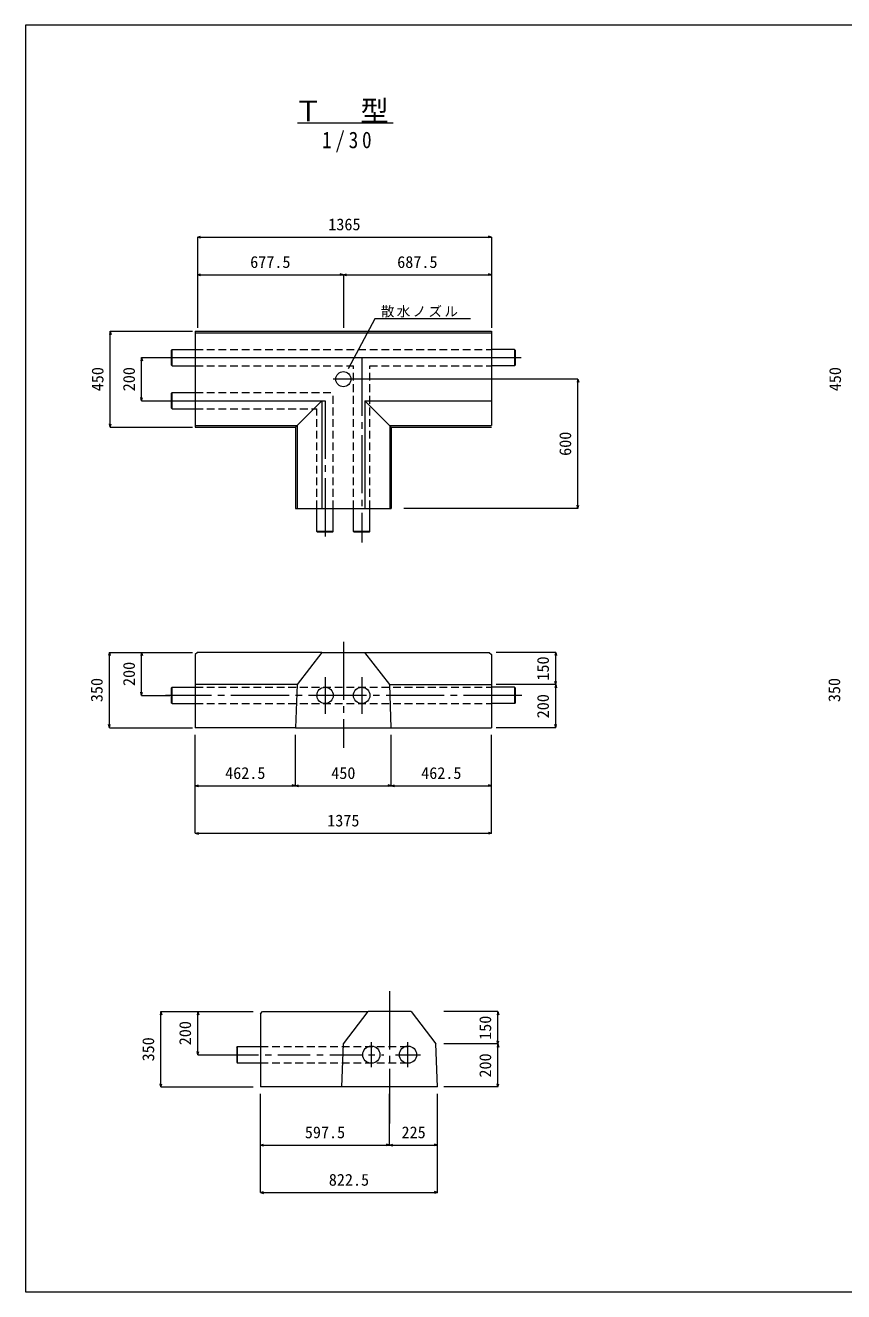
# Model space of a CAD drawing. Units: millimetres, scale not verified. Extents: x -4200 to 14901, y -2940 to 4824.
# Drawn here: x -4200 to -401, y -2940 to 2940 of the extents above; entities that cross this region are included whole.
import ezdxf
from ezdxf.enums import TextEntityAlignment as Align

# ---------------------------------------------------------------- set-up
doc = ezdxf.new("R2010")
doc.units = ezdxf.units.MM
doc.header["$LTSCALE"] = 30
for name, pattern in [('CHAIN1', [8, 5, -1, 1, -1]), ('CHAIN2', [12, 9, -1, 1, -1]), ('DASHED1', [1.8, 1.2, -0.6])]:
    doc.linetypes.add(name, pattern=pattern)
for name, color, linetype, lineweight in [('1-0', 7, 'Continuous', 9), ('1-1_製品図', 3, 'Continuous', 9), ('1-2', 4, 'Continuous', 9), ('1-6_寸法', 4, 'Continuous', 9)]:
    doc.layers.add(name, color=color, linetype=linetype, lineweight=lineweight)
doc.styles.add('ＭＳ ゴシック', font='')
doc.styles.get('ＭＳ ゴシック').set_extended_font_data('MS Gothic')

msp = doc.modelspace()

# ---------------------------------------------------------------- linework, layer by layer
at = {"layer": '1-0', "color": 3}
msp.add_line((-2936.54, 2487.33), (-2492.16, 2487.33), dxfattribs=at)
at = {"layer": '1-0', "color": 4}
for p, q in [((-1634.7, 1297.09), (-2770.54, 1297.09)), ((-1634.7, 1297.09), (-1638.58, 1282.61)), ((-1634.7, 697.09), (-1634.7, 1297.09)), ((-1634.7, 1297.09), (-1630.82, 1282.61)), ((-1634.7, 697.09), (-1638.58, 711.58)), ((-1634.7, 697.09), (-1630.82, 711.58)), ((-1634.7, 697.09), (-2443.48, 697.09)), ((-1738.13, 28.61), (-2014.93, 28.61)), ((-1738.13, 28.61), (-1742.01, 14.12)), ((-1738.13, -121.39), (-1738.13, 28.61)), ((-1738.13, 28.61), (-1734.24, 14.12)), ((-1738.13, -121.39), (-1742.01, -106.9)), ((-1738.13, -121.39), (-1734.24, -106.9)), ((-1738.13, -121.39), (-2014.93, -121.39)), ((-1738.13, -121.39), (-1742.01, -135.88)), ((-1738.13, -321.39), (-1738.13, -121.39)), ((-1738.13, -121.39), (-1734.24, -135.88)), ((-1738.13, -321.39), (-2014.93, -321.39)), ((-1738.13, -321.39), (-1742.01, -306.9)), ((-1738.13, -321.39), (-1734.24, -306.9))]:
    msp.add_line(p, q, dxfattribs=at)
at = {"layer": '1-0', "color": 5}
msp.add_lwpolyline([(4200, 2940), (-4200, 2940), (-4200, -2940), (4200, -2940)], close=True, dxfattribs=at)
at = {"layer": '1-1_製品図'}
for p, q in [((-3411.19, 1519.59), (-3411.19, 1074.59)), ((-3411.19, 1519.59), (-2656.89, 1519.59)), ((-3411.19, 1519.59), (-3411.19, 1074.59)), ((-3411.19, 1512.09), (-2036.19, 1512.09)), ((-3411.19, 1397.09), (-2036.19, 1397.09)), ((-3411.19, 1197.09), (-2823.69, 1197.09)), ((-2823.69, 1197.09), (-2946.19, 1074.59)), ((-2823.69, 1197.09), (-2823.69, 697.09)), ((-2623.69, 1197.09), (-2036.19, 1197.09)), ((-2501.19, 1074.59), (-2623.69, 1197.09)), ((-2623.69, 1197.09), (-2623.69, 697.09)), ((-3411.19, 1082.09), (-2938.69, 1082.09)), ((-3411.19, 1074.59), (-2946.19, 1074.59)), ((-2946.19, 1074.59), (-2946.19, 697.09)), ((-2938.69, 1082.09), (-2938.69, 697.09)), ((-2508.69, 1082.09), (-2508.69, 697.09)), ((-2508.69, 1082.09), (-2036.19, 1082.09)), ((-2501.19, 1074.59), (-2036.19, 1074.59)), ((-2501.19, 1074.59), (-2501.19, 697.09)), ((-2946.19, 697.09), (-2501.19, 697.09)), ((-2823.69, 28.61), (-3401.19, 28.61)), ((-2823.69, 28.61), (-2938.69, -121.39)), ((-2823.69, 28.61), (-2623.69, 28.61)), ((-2758.69, 28.61), (-2688.69, 28.61)), ((-2508.69, -121.39), (-2623.69, 28.61)), ((-2036.19, 18.61), (-2036.19, -321.39)), ((-2938.69, -121.39), (-3411.19, -121.39)), ((-2501.19, -321.39), (-2508.69, -121.39)), ((-2508.69, -121.39), (-2036.19, -121.39)), ((-2946.19, -321.39), (-3411.19, -321.39)), ((-2501.19, -321.39), (-2036.19, -321.39)), ((-2723.75, -1789.59), (-2608.75, -1639.59)), ((-2408.75, -1639.59), (-2608.75, -1639.59)), ((-2408.75, -1639.59), (-2293.75, -1789.59)), ((-3108.75, -1649.59), (-3108.75, -1989.59)), ((-2731.25, -1989.59), (-2723.75, -1789.59)), ((-2286.25, -1989.59), (-2293.75, -1789.59)), ((-2286.25, -1989.59), (-3108.75, -1989.59))]:
    msp.add_line(p, q, dxfattribs=at)
at = {"layer": '1-1_製品図', "color": 7, "linetype": 'CHAIN2'}
for p, q in [((-2723.69, 77.98), (-2723.69, -414.54)), ((-2808.69, -86.07), (-2808.69, -256.71)), ((-2638.69, -86.07), (-2638.69, -256.71)), ((-1895.66, -171.39), (-3549.15, -171.39))]:
    msp.add_line(p, q, dxfattribs=at)
at = {"layer": '1-1_製品図', "color": 7, "linetype": 'CHAIN1'}
for p, q in [((-2593.75, -1897.85), (-2593.75, -1781.34)), ((-2423.75, -1897.85), (-2423.75, -1781.34)), ((-3267.25, -1839.59), (-2535.5, -1839.59)), ((-2482, -1839.59), (-2365.5, -1839.59))]:
    msp.add_line(p, q, dxfattribs=at)
at = {"layer": '1-1_製品図', "color": 7}
msp.add_lwpolyline([(-2133.28, 1577.15), (-2577.24, 1577.15), (-2701.44, 1344.6)], dxfattribs=at)
at = {"layer": '1-1_製品図'}
for points in [[(-2656.89, 1519.59), (-2036.19, 1519.59), (-2036.19, 1082.09)], [(-3401.19, 28.61), (-3411.19, 18.61), (-3411.19, -321.39)], [(-2623.69, 28.61), (-2046.19, 28.61), (-2036.19, 18.61)], [(-2938.69, -121.39), (-2946.19, -321.39), (-2501.19, -321.39)], [(-3108.75, -1649.59), (-3098.75, -1639.59), (-2608.75, -1639.59)]]:
    msp.add_lwpolyline(points, dxfattribs=at)
at = {"layer": '1-2', "linetype": 'DASHED1'}
for p, q in [((-3411.19, 1435.24), (-2036.19, 1435.24)), ((-3411.19, 1358.94), (-2676.84, 1358.94)), ((-2676.84, 697.09), (-2676.84, 1358.94)), ((-2600.54, 1358.94), (-2036.19, 1358.94)), ((-2600.54, 697.09), (-2600.54, 1358.94)), ((-3411.19, 1235.24), (-2770.54, 1235.24)), ((-2770.54, 697.09), (-2770.54, 1235.24)), ((-3411.19, 1158.94), (-2846.84, 1158.94)), ((-2846.84, 697.09), (-2846.84, 1158.94)), ((-3411.19, -133.24), (-2036.19, -133.24)), ((-3411.19, -209.54), (-2036.19, -209.54)), ((-3108.75, -1801.44), (-2423.75, -1801.44)), ((-3108.75, -1877.74), (-2423.75, -1877.74))]:
    msp.add_line(p, q, dxfattribs=at)
at = {"layer": '1-2'}
for p, q in [((-1929.02, 1435.24), (-2036.19, 1435.24)), ((-3518.36, 1358.94), (-3411.19, 1358.94)), ((-3518.36, 1158.94), (-3411.19, 1158.94)), ((-2770.54, 589.92), (-2770.54, 697.09)), ((-2600.54, 589.92), (-2600.54, 697.09)), ((-1929.02, -133.24), (-2036.19, -133.24)), ((-3518.36, -209.54), (-3411.19, -209.54)), ((-3215.92, -1801.44), (-3108.75, -1801.44))]:
    msp.add_line(p, q, dxfattribs=at)
at = {"layer": '1-2', "color": 7, "linetype": 'CHAIN2'}
for p, q in [((-3557.15, 1397.09), (-1898.34, 1397.09)), ((-2638.69, 1397.09), (-2638.69, 539.32)), ((-3557.15, 1197.09), (-2808.69, 1197.09)), ((-2808.69, 1197.09), (-2808.69, 539.32)), ((-2508.75, -1545), (-2508.75, -2159.62))]:
    msp.add_line(p, q, dxfattribs=at)
at = {"layer": '1-2'}
for points in [[(-3521.19, 1361.77), (-3518.36, 1358.94), (-3518.36, 1435.24)], [(-3521.19, 1361.77), (-3521.19, 1432.42), (-3518.36, 1435.24), (-3411.19, 1435.24)], [(-1926.19, 1432.42), (-1926.19, 1361.77), (-1929.02, 1358.94), (-2036.19, 1358.94)], [(-1926.19, 1432.42), (-1929.02, 1435.24), (-1929.02, 1358.94)], [(-3521.19, 1161.77), (-3518.36, 1158.94), (-3518.36, 1235.24)], [(-3521.19, 1161.77), (-3521.19, 1232.42), (-3518.36, 1235.24), (-3411.19, 1235.24)], [(-2773.37, 587.09), (-2844.01, 587.09), (-2846.84, 589.92), (-2846.84, 697.09)], [(-2603.37, 587.09), (-2674.01, 587.09), (-2676.84, 589.92), (-2676.84, 697.09)], [(-2773.37, 587.09), (-2770.54, 589.92), (-2846.84, 589.92)], [(-2603.37, 587.09), (-2600.54, 589.92), (-2676.84, 589.92)], [(-3521.19, -206.71), (-3518.36, -209.54), (-3518.36, -133.24)], [(-3521.19, -206.71), (-3521.19, -136.07), (-3518.36, -133.24), (-3411.19, -133.24)], [(-1926.19, -136.07), (-1926.19, -206.71), (-1929.02, -209.54), (-2036.19, -209.54)], [(-1926.19, -136.07), (-1929.02, -133.24), (-1929.02, -209.54)], [(-3218.75, -1804.27), (-3215.92, -1801.44), (-3215.92, -1877.74)], [(-3218.75, -1804.27), (-3218.75, -1874.92), (-3215.92, -1877.74), (-3108.75, -1877.74)]]:
    msp.add_lwpolyline(points, dxfattribs=at)
at = {"layer": '1-2', "color": 7}
msp.add_circle((-2723.69, 1297.09), 35, dxfattribs=at)
at = {"layer": '1-2'}
for centre, radius in [((-2808.69, -171.39), 38), ((-2638.69, -171.39), 38), ((-2593.75, -1839.59), 39.87), ((-2423.75, -1839.59), 39.87)]:
    msp.add_circle(centre, radius, dxfattribs=at)
at = {"layer": '1-6_寸法'}
for p, q in [((-3401.19, 1956.81), (-3386.7, 1960.7)), ((-3401.19, 1956.81), (-2036.19, 1956.81)), ((-3401.19, 1956.81), (-3386.7, 1952.93)), ((-3401.19, 1956.81), (-3401.19, 1781.95)), ((-2036.19, 1956.81), (-2050.68, 1960.7)), ((-2036.19, 1956.81), (-2050.68, 1952.93)), ((-2036.19, 1956.81), (-2036.19, 1781.95)), ((-3401.19, 1781.95), (-3386.7, 1785.83)), ((-3401.19, 1781.95), (-2723.69, 1781.95)), ((-3401.19, 1781.95), (-3386.7, 1778.07)), ((-3401.19, 1781.95), (-3401.19, 1535.8)), ((-2723.69, 1781.95), (-2738.18, 1785.83)), ((-2723.69, 1781.95), (-2738.18, 1778.07)), ((-2723.69, 1781.95), (-2709.2, 1785.83)), ((-2723.69, 1781.95), (-2723.69, 1535.8)), ((-2723.69, 1781.95), (-2036.19, 1781.95)), ((-2723.69, 1781.95), (-2709.2, 1778.07)), ((-2036.19, 1781.95), (-2050.68, 1785.83)), ((-2036.19, 1781.95), (-2050.68, 1778.07)), ((-2036.19, 1781.95), (-2036.19, 1535.8)), ((-3805.77, 1519.59), (-3809.65, 1505.11)), ((-3805.77, 1074.59), (-3805.77, 1519.59)), ((-3805.77, 1519.59), (-3801.89, 1505.11)), ((-3805.77, 1519.59), (-3424.33, 1519.59)), ((-3660.01, 1397.09), (-3663.9, 1382.61)), ((-3660.01, 1397.09), (-3656.13, 1382.61)), ((-3660.01, 1397.09), (-3529.77, 1397.09)), ((-3660.01, 1197.09), (-3660.01, 1397.09)), ((-3660.01, 1197.09), (-3663.9, 1211.58)), ((-3660.01, 1197.09), (-3656.13, 1211.58)), ((-3660.01, 1197.09), (-3529.77, 1197.09)), ((-3805.77, 1074.59), (-3809.65, 1089.08)), ((-3805.77, 1074.59), (-3801.89, 1089.08)), ((-3805.77, 1074.59), (-3424.33, 1074.59)), ((-3809.65, 28.61), (-3813.53, 14.12)), ((-3809.65, -321.39), (-3809.65, 28.61)), ((-3809.65, 28.61), (-3805.77, 14.12)), ((-3809.65, 28.61), (-3424.33, 28.61)), ((-3660.01, 28.61), (-3663.9, 14.12)), ((-3660.01, -171.39), (-3660.01, 28.61)), ((-3660.01, 28.61), (-3656.13, 14.12)), ((-3660.01, 28.61), (-3529.77, 28.61)), ((-3660.01, -171.39), (-3663.9, -156.9)), ((-3660.01, -171.39), (-3656.13, -156.9)), ((-3660.01, -171.39), (-3529.77, -171.39)), ((-3809.65, -321.39), (-3813.53, -306.9)), ((-3809.65, -321.39), (-3805.77, -306.9)), ((-3809.65, -321.39), (-3424.33, -321.39)), ((-3411.19, -590.9), (-3411.19, -353.78)), ((-2946.19, -590.9), (-2946.19, -353.78)), ((-2501.19, -590.9), (-2501.19, -353.78)), ((-2036.19, -590.9), (-2036.19, -353.78)), ((-3411.19, -590.9), (-3396.7, -587.01)), ((-2946.19, -590.9), (-2960.68, -587.01)), ((-2946.19, -590.9), (-2931.7, -587.01)), ((-2501.19, -590.9), (-2515.68, -587.01)), ((-2501.19, -590.9), (-2486.7, -587.01)), ((-2036.19, -590.9), (-2050.68, -587.01)), ((-3411.19, -590.9), (-2946.19, -590.9)), ((-3411.19, -590.9), (-3396.7, -594.78)), ((-3411.19, -811.3), (-3411.19, -590.9)), ((-2946.19, -590.9), (-2960.68, -594.78)), ((-2946.19, -590.9), (-2501.19, -590.9)), ((-2946.19, -590.9), (-2931.7, -594.78)), ((-2501.19, -590.9), (-2515.68, -594.78)), ((-2501.19, -590.9), (-2036.19, -590.9)), ((-2501.19, -590.9), (-2486.7, -594.78)), ((-2036.19, -590.9), (-2050.68, -594.78)), ((-2036.19, -811.3), (-2036.19, -590.9)), ((-3411.19, -811.3), (-3396.7, -807.42)), ((-3411.19, -811.3), (-2036.19, -811.3)), ((-3411.19, -811.3), (-3396.7, -815.18)), ((-2036.19, -811.3), (-2050.68, -807.42)), ((-2036.19, -811.3), (-2050.68, -815.18)), ((-3570.42, -1639.59), (-3574.3, -1654.08)), ((-3570.42, -1989.59), (-3570.42, -1639.59)), ((-3570.42, -1639.59), (-3566.54, -1654.08)), ((-3570.42, -1639.59), (-3141.67, -1639.59)), ((-3399.23, -1639.59), (-3403.11, -1654.08)), ((-3399.23, -1839.59), (-3399.23, -1639.59)), ((-3399.23, -1639.59), (-3395.34, -1654.08)), ((-3399.23, -1639.59), (-3141.67, -1639.59)), ((-2006.08, -1639.59), (-2257.79, -1639.59)), ((-2006.08, -1639.59), (-2009.97, -1654.08)), ((-2006.08, -1789.59), (-2006.08, -1639.59)), ((-2006.08, -1639.59), (-2002.2, -1654.08)), ((-2006.08, -1789.59), (-2257.79, -1789.59)), ((-2006.08, -1789.59), (-2009.97, -1775.11)), ((-2006.08, -1789.59), (-2009.97, -1804.08)), ((-2006.08, -1789.59), (-2002.2, -1775.11)), ((-2006.08, -1989.59), (-2006.08, -1789.59)), ((-2006.08, -1789.59), (-2002.2, -1804.08)), ((-3399.23, -1839.59), (-3403.11, -1825.11)), ((-3399.23, -1839.59), (-3395.34, -1825.11)), ((-3399.23, -1839.59), (-3141.67, -1839.59)), ((-3570.42, -1989.59), (-3574.3, -1975.11)), ((-3570.42, -1989.59), (-3566.54, -1975.11)), ((-3570.42, -1989.59), (-3141.67, -1989.59)), ((-2006.08, -1989.59), (-2257.79, -1989.59)), ((-2006.08, -1989.59), (-2009.97, -1975.11)), ((-2006.08, -1989.59), (-2002.2, -1975.11)), ((-3108.75, -2259.1), (-3108.75, -2021.99)), ((-2508.75, -2259.1), (-2508.75, -2021.99)), ((-2286.25, -2259.1), (-2286.25, -2021.99)), ((-3108.75, -2259.1), (-3094.26, -2255.22)), ((-3108.75, -2259.1), (-2508.75, -2259.1)), ((-3108.75, -2259.1), (-3094.26, -2262.99)), ((-3108.75, -2479.51), (-3108.75, -2259.1)), ((-2508.75, -2259.1), (-2523.24, -2255.22)), ((-2508.75, -2259.1), (-2523.24, -2262.99)), ((-2508.75, -2259.1), (-2494.26, -2255.22)), ((-2508.75, -2259.1), (-2286.25, -2259.1)), ((-2508.75, -2259.1), (-2494.26, -2262.99)), ((-2286.25, -2259.1), (-2300.74, -2255.22)), ((-2286.25, -2259.1), (-2300.74, -2262.99)), ((-2286.25, -2479.51), (-2286.25, -2259.1)), ((-3108.75, -2479.51), (-3094.26, -2475.63)), ((-3108.75, -2479.51), (-2286.25, -2479.51)), ((-3108.75, -2479.51), (-3094.26, -2483.39)), ((-2286.25, -2479.51), (-2300.74, -2475.63)), ((-2286.25, -2479.51), (-2300.74, -2483.39))]:
    msp.add_line(p, q, dxfattribs=at)

# ---------------------------------------------------------------- texts
at = {"layer": '1-0', "color": 4, "style": 'ＭＳ ゴシック'}
for s, p in [('600', (-1649.7, 940.84)), ('150', (-1753.13, -102.64)), ('200', (-1753.13, -277.64))]:
    msp.add_text(s, height=54.99, rotation=90, dxfattribs=at).set_placement(p, align=Align.BOTTOM_LEFT)
at = {"layer": '1-0', "attachment_point": 7, "style": 'ＭＳ ゴシック'}
for s, insert, char_height in [('\\T1.17;Ｔ\u3000型', (-2952.39, 2488.05), 96.3), ('\\T1.39;\\W0.85;1/30', (-2822.87, 2350.68), 77.04)]:
    msp.add_mtext(s, dxfattribs=dict(at, insert=insert, char_height=char_height))
at = {"layer": '1-1_製品図', "color": 7, "insert": (-2549.59, 1583.5), "char_height": 46.19, "attachment_point": 7, "style": 'ＭＳ ゴシック'}
msp.add_mtext('\\T1.17;散水ノズル', dxfattribs=at)
at = {"layer": '1-6_寸法', "style": 'ＭＳ ゴシック'}
for s, p in [('1365', (-2793.69, 1971.81)), ('677.5', (-3156.19, 1796.95)), ('687.5', (-2473.69, 1796.95)), ('462.5', (-3272.44, -575.9)), ('450', (-2779.94, -575.9)), ('462.5', (-2362.44, -575.9)), ('1375', (-2798.69, -796.3)), ('597.5', (-2902.5, -2244.1)), ('225', (-2453.75, -2244.1)), ('822.5', (-2791.25, -2464.51))]:
    msp.add_text(s, height=54.99, dxfattribs=at).set_placement(p, align=Align.BOTTOM_LEFT)
for s, p in [('450', (-3820.77, 1240.84)), ('200', (-3675.01, 1240.84)), ('450', (-397.07, 1240.84)), ('200', (-3675.01, -127.64)), ('350', (-3824.65, -202.64)), ('350', (-400.95, -202.64)), ('200', (-3414.23, -1795.84)), ('150', (-2021.08, -1770.84)), ('350', (-3585.42, -1870.84)), ('200', (-2021.08, -1945.84))]:
    msp.add_text(s, height=54.99, rotation=90, dxfattribs=at).set_placement(p, align=Align.BOTTOM_LEFT)

doc.saveas('drawing.dxf')
